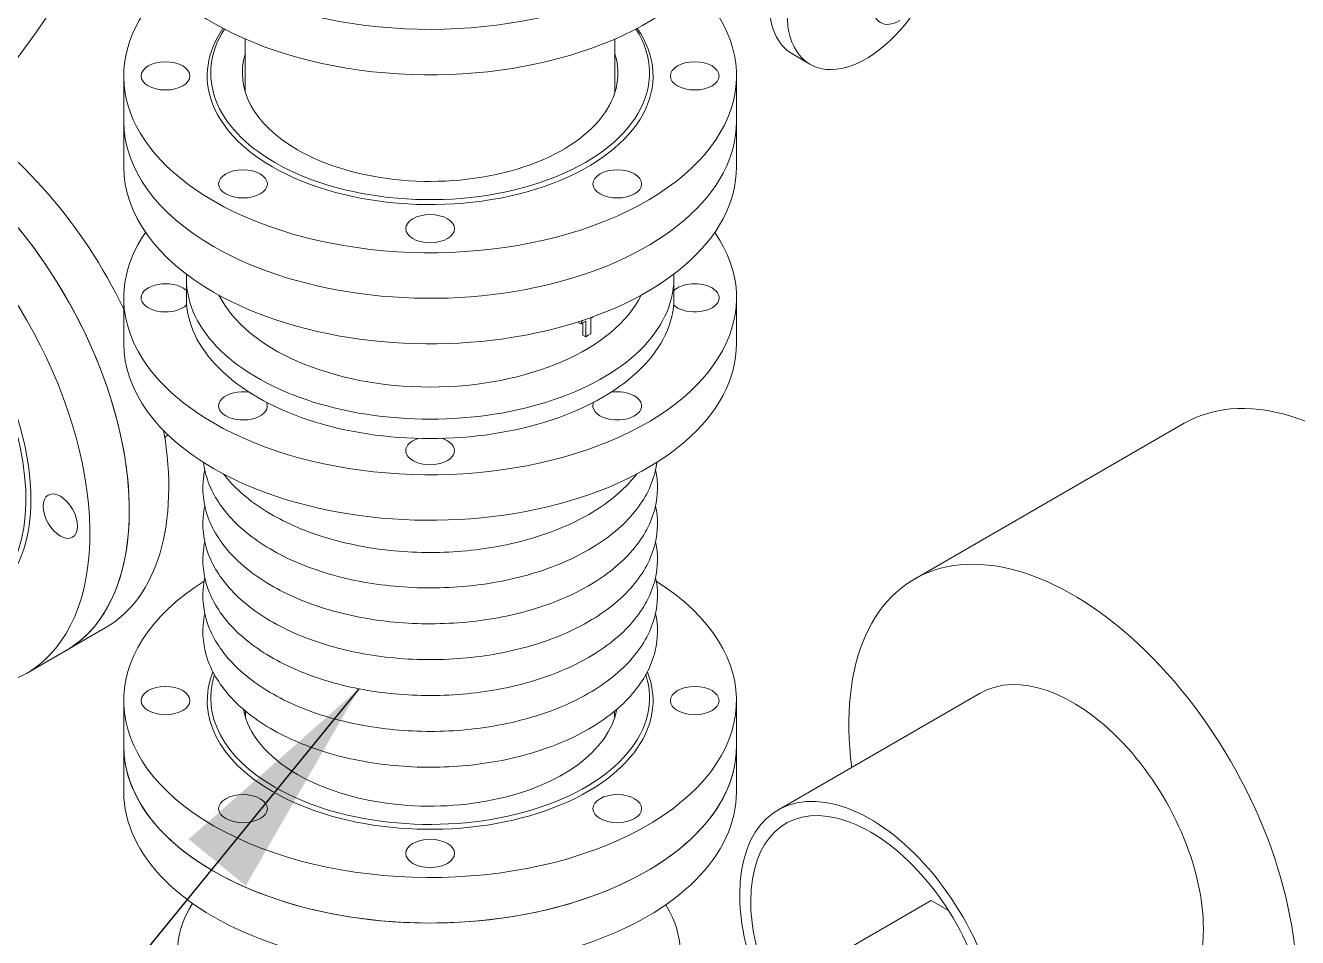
# Model space of a CAD drawing. Header units: millimetres. Extents: x -312439 to 477422, y -331570 to 212570.
# Drawn here: x 346092 to 346801, y 137678 to 138187 of the extents above; entities that cross this region are included whole.
import ezdxf

# ---------------------------------------------------------------- set-up
doc = ezdxf.new("R2010")
doc.units = ezdxf.units.MM
doc.layers.add('TEXTO FORMATO', color=4, linetype='Continuous')
doc.styles.add('ROMAND', font='ROMAND.SHX')
doc.dimstyles.new('1-50 (MILIMETRO)', dxfattribs={"dimscale": 0, "dimtxt": 125, "dimasz": 125, "dimexe": 100, "dimexo": 100, "dimgap": 50, "dimtad": 0, "dimdec": 0, "dimzin": 0, "dimdsep": 46, "dimtxsty": 'ROMAND', "dimcen": -390, "dimclrd": 1, "dimclre": 1, "dimclrt": 3, "dimadec": 0, "dimazin": 0, "dimtfac": 1, "dimtdec": 0, "dimtix": 1, "dimtmove": 2, "dimatfit": 2, "dimfxl": 1, "dimtvp": 1, "dimtolj": 1, "dimtzin": 0, "dimarcsym": 0})

msp = doc.modelspace()

# ---------------------------------------------------------------- linework, layer by layer
at = {"color": 5, "linetype": 'Continuous', "lineweight": 0, "extrusion": (4.44089e-16, 0.816497, 0.57735)}
for p, q in [((346214.531, 138149.801), (346214.531, 138179.429)), ((346420.656, 138149.801), (346420.656, 138179.429)), ((346738.133, 137965.151), (346587.669, 137878.28)), ((346624.411, 137814.64), (346511.576, 137749.495))]:
    msp.add_line(p, q, dxfattribs=at)
at = {"color": 4, "linetype": 'Continuous', "lineweight": 0, "extrusion": (4.44089e-16, 0.816497, 0.57735)}
for p, q in [((346519.357, 138171.306), (346529.37, 138165.423)), ((346146.742, 138108.103), (346146.742, 138158.903)), ((346488.445, 138108.103), (346488.445, 138158.903)), ((346181.647, 138045.916), (346181.647, 138035.103)), ((346453.54, 138045.916), (346453.54, 138035.103)), ((346146.742, 138035.103), (346146.742, 138009.703)), ((346488.445, 138035.103), (346488.445, 138009.703)), ((346401.545, 138020.619), (346399.943, 138021.544)), ((346402.759, 138021.266), (346402.759, 138014.371)), ((346404.359, 138013.447), (346404.359, 138022.145)), ((346407.208, 138023.79), (346407.208, 138015.093)), ((346404.359, 138013.447), (346402.759, 138014.371)), ((346136.444, 137851.048), (346092.45, 137825.648)), ((346146.742, 137810.503), (346146.742, 137759.703)), ((346488.445, 137810.503), (346488.445, 137759.703)), ((346214.715, 137800.828), (346214.715, 137804.577)), ((346420.472, 137800.828), (346420.472, 137804.577)), ((346597.08, 137699.032), (346514.531, 137651.372)), ((346606.616, 137693.527), (346597.08, 137699.032))]:
    msp.add_line(p, q, dxfattribs=at)
at = {"color": 4, "linetype": 'Continuous', "lineweight": 0}
for centre, major_axis, ratio, start_param, end_param in [((346317.593, 138283.503), (170.852, 0), 0.5773503, 2.833735, 5.6302998), ((346317.593, 138258.103), (-170.852, 0), 0.5773503, 0, 2.6758126), ((346579.474, 138207.204), (10.717, 18.562), 0.5773503, 0.7853982, 3.9269908), ((346317.593, 138158.903), (-170.852, 0), 0.5773503, 5.7563139, 7.0685835), ((346317.593, 138158.903), (-170.852, 0), 0.5773503, 0.7853982, 3.668464), ((346550.376, 138224.105), (-31.02, -52.799), 0.5823607, 5.5021835, 6.2831853), ((346560.39, 138218.222), (-31.02, -52.799), 0.5823607, 5.5021835, 7.7405636), ((346317.593, 138158.903), (-124.312, 0), 0.5773503, 5.9047016, 7.0685835), ((346317.593, 138160.503), (122.352, 0), 0.5773503, 2.7871538, 3.9269908), ((346317.593, 138158.903), (-124.312, 0), 0.5773503, 0.7853982, 3.5200763), ((346317.593, 138160.503), (122.352, 0), 0.5773503, 3.9269908, 6.6376241), ((346029.021, 137986.31), (85.426, -147.962), 0.5773503, 0, 3.1415927), ((346007.024, 137973.61), (-85.426, 147.962), 0.5773503, 2.4008806, 7.0238973), ((346051.018, 137999.01), (-85.426, 147.962), 0.5773503, 4.5831493, 5.4977871), ((346317.593, 138133.503), (-170.852, 0), 0.5773503, 0, 0.7853982), ((346317.593, 138133.503), (170.852, 0), 0.5773503, 3.1415927, 3.9269908), ((346317.593, 138133.503), (-170.852, 0), 0.5773503, 0.7853982, 3.1415927), ((346317.593, 138133.503), (170.852, 0), 0.5773503, 3.9269908, 6.2831853), ((346029.021, 137986.31), (-85.426, 147.962), 0.5773503, 3.1415927, 5.4977871), ((346317.593, 138108.103), (170.852, 0), 0.5773503, 3.1415927, 3.9269908), ((346317.593, 138108.103), (170.852, 0), 0.5773503, 3.9269908, 6.2831853), ((346007.024, 137973.61), (-62.156, 107.657), 0.5773503, 2.9155137, 6.5092642), ((346005.639, 137972.81), (61.176, -105.96), 0.5773503, 6.0996813, 9.608282), ((346981.488, 138020.703), (-170.852, 0), 0.5773503, 5.5272038, 7.067893), ((346317.593, 138035.103), (170.852, 0), 0.5773503, 2.7625544, 3.9269908), ((346317.593, 138035.103), (170.852, 0), 0.5773503, 3.9269908, 6.6622236), ((346317.593, 138045.916), (-135.947, 0), 0.5773503, 6.2526983, 9.455265), ((346170.012, 138035.103), (13.595, 0), 0.5773503, 0.7853982, 5.7639057), ((346170.012, 138035.103), (13.595, 0), 0.5773503, 0.543593, 0.7853982), ((346465.175, 138035.103), (13.595, 0), 0.5773503, 3.6608723, 7.0685835), ((346465.175, 138035.103), (13.595, 0), 0.5773503, 0.7853982, 2.5979996), ((346317.593, 138035.103), (-135.947, 0), 0.5773503, 0, 3.1415927), ((346317.593, 138056.075), (-122.474, 0), 0.5773503, 0.2785726, 2.8630201), ((346317.593, 138080.171), (82.062, 183.423), 0.4956684, 4.6132657, 4.6141462), ((346316.899, 138080.572), (84.235, 188.281), 0.4956684, 4.6145045, 4.6247609), ((346316.899, 138074.285), (125.718, 0), 0.5773503, 5.451052, 5.481758), ((346316.899, 138074.285), (125.718, 0), 0.5773503, 5.5138163, 5.529246), ((346316.899, 138065.588), (125.718, 0), 0.5773503, 5.481758, 5.5138163), ((346317.593, 138009.703), (-170.852, 0), 0.5773503, 0, 0.7853982), ((346317.593, 138009.703), (-170.852, 0), 0.5773503, 0.7853982, 3.1415927), ((346213.237, 137974.853), (13.595, 0), 0.5773503, 1.3046778, 6.5493038), ((346421.949, 137974.853), (13.595, 0), 0.5773503, 0.7853982, 1.8369149), ((346421.949, 137974.853), (13.595, 0), 0.5773503, 2.8754741, 7.0685835), ((346051.018, 137999.01), (-85.426, 147.962), 0.5773503, 3.1415927, 4.1447373), ((346317.593, 137949.896), (13.595, 0), 0.5773503, 2.090076, 7.0685835), ((346317.593, 137949.896), (13.595, 0), 0.5773503, 0.7853982, 1.0515167), ((346317.593, 137810.503), (-170.852, 0), 0.5773503, 5.5424733, 7.0685835), ((346317.593, 137810.503), (-170.852, 0), 0.5773503, 0.7853982, 3.8823047), ((346317.593, 137810.503), (-124.312, 0), 0.5773503, 6.0571064, 7.0685835), ((346317.593, 137812.103), (122.352, 0), 0.5773503, 2.9580887, 3.9269908), ((346317.593, 137810.503), (-124.312, 0), 0.5773503, 0.7853982, 3.3676716), ((346317.593, 137812.103), (122.352, 0), 0.5773503, 3.9269908, 6.4666893), ((346317.593, 137812.103), (104.716, 0), 0.5773503, 3.2490788, 3.9269908), ((346317.593, 137812.103), (104.716, 0), 0.5773503, 3.9269908, 6.1756992), ((346317.593, 137785.103), (170.852, 0), 0.5773503, 3.1415927, 3.9269908), ((346317.593, 137785.103), (-170.852, 0), 0.5773503, 0, 3.1415927), ((346317.593, 137785.103), (170.852, 0), 0.5773503, 3.9269908, 6.2831853), ((346317.593, 137759.703), (-170.852, 0), 0.5773503, 0, 3.1415927), ((346316.857, 137669.628), (-140.233, 0), 0.5773503, 5.9330427, 7.0685835), ((346316.857, 137669.628), (-140.233, 0), 0.5773503, 0.7853982, 3.4822988)]:
    msp.add_ellipse(centre, major_axis=major_axis, ratio=ratio, start_param=start_param, end_param=end_param, dxfattribs=at)
at = {"color": 5, "linetype": 'Continuous', "lineweight": 0}
for centre, major_axis, start_param, end_param in [((346317.593, 138160.503), (104.716, 0), 2.9636533, 3.9269908), ((346317.593, 138160.503), (104.716, 0), 3.9269908, 6.4611246), ((346826.407, 137812.256), (88.273, -152.894), 0.7853982, 3.1415927), ((346675.943, 137725.386), (88.273, -152.894), 0.7853982, 4.0890285), ((346675.943, 137725.386), (51.531, -89.255), 0.7853982, 3.1415927), ((346563.108, 137660.24), (-51.531, 89.255), 1.8524677, 7.0685835), ((346563.108, 137660.24), (-47.177, 81.713), 1.9104997, 7.0685835), ((346563.108, 137660.24), (-51.531, 89.255), 0.7853982, 1.2395132), ((346563.108, 137660.24), (-47.177, 81.713), 0.7853982, 1.2850861), ((346675.943, 137725.386), (51.531, -89.255), 0, 0.7853982)]:
    msp.add_ellipse(centre, major_axis=major_axis, ratio=0.5773503, start_param=start_param, end_param=end_param, dxfattribs=at)
at = {"color": 4, "linetype": 'Continuous', "lineweight": 0}
for centre, major_axis in [((346170.012, 138158.903), (-13.595, 0)), ((346465.175, 138158.903), (-13.595, 0)), ((346213.237, 138098.653), (-13.595, 0)), ((346421.949, 138098.653), (-13.595, 0)), ((346317.593, 138073.696), (-13.595, 0)), ((346111.38, 137913.36), (-6.797, 11.773)), ((346170.012, 137810.503), (-13.595, 0)), ((346465.175, 137810.503), (-13.595, 0)), ((346213.237, 137750.253), (-13.595, 0)), ((346421.949, 137750.253), (-13.595, 0)), ((346317.593, 137725.296), (-13.595, 0))]:
    msp.add_ellipse(centre, major_axis=major_axis, ratio=0.5773503, dxfattribs=at)
at = {"color": 5, "linetype": 'Continuous', "lineweight": 0}
msp.add_open_spline([(346146.742, 138275.454), (346139.184, 138255.524), (346129.653, 138235.348), (346107.235, 138196.163), (346094.266, 138177.205), (346073.042, 138151.004), (346065.389, 138142.397), (346057.653, 138134.469)], degree=3, knots=[0.51096332, 0.51096332, 0.51096332, 0.51096332, 0.77855804, 0.77855804, 1.053397, 1.053397, 1.20100199, 1.20100199, 1.20100199, 1.20100199], dxfattribs=at)
msp.add_open_spline([(346171.341, 137958.71), (346170.762, 137958.212), (346170.181, 137957.716), (346169.6, 137957.221)], degree=3, dxfattribs=at)
at = {"color": 4, "linetype": 'Continuous', "lineweight": 0}
for points, knots in [([(346191.186, 137943.341), (346191.65, 137939.635), (346192.561, 137935.962), (346196.783, 137924.601), (346201.653, 137917.258), (346215.041, 137903.551), (346223.793, 137897.271), (346244.202, 137886.632), (346255.909, 137882.309), (346280.957, 137876.09), (346294.288, 137874.188), (346321.25, 137872.955), (346334.876, 137873.617), (346361.12, 137877.44), (346373.734, 137880.602), (346392.653, 137887.661), (346399.62, 137890.906), (346405.965, 137894.569)], [3.9991695, 3.9991695, 3.9991695, 3.9991695, 4.1383608, 4.1383608, 4.4404377, 4.4404377, 4.7634053, 4.7634053, 5.0916471, 5.0916471, 5.4187443, 5.4187443, 5.7449425, 5.7449425, 6.0714643, 6.0714643, 6.2831853, 6.2831853, 6.2831853, 6.2831853]), ([(346405.965, 137894.569), (346415.799, 137900.247), (346424.139, 137906.931), (346436.721, 137921.695), (346441.053, 137929.764), (346443.472, 137939.897), (346443.785, 137941.615), (346444.001, 137943.341)], [0, 0, 0, 0, 0.32816351, 0.32816351, 0.64841186, 0.64841186, 0.71321951, 0.71321951, 0.71321951, 0.71321951]), ([(346191.908, 137939.125), (346191.665, 137938.007), (346191.461, 137936.883), (346190.175, 137927.934), (346191.078, 137919.952), (346196.783, 137904.601), (346201.653, 137897.258), (346215.041, 137883.551), (346223.793, 137877.271), (346244.202, 137866.632), (346255.909, 137862.309), (346280.957, 137856.09), (346294.288, 137854.188), (346321.25, 137852.955), (346334.876, 137853.617), (346361.12, 137857.44), (346373.734, 137860.602), (346392.653, 137867.661), (346399.62, 137870.906), (346405.965, 137874.569)], [3.80182, 3.80182, 3.80182, 3.80182, 3.8442096, 3.8442096, 4.1383608, 4.1383608, 4.4404377, 4.4404377, 4.7634053, 4.7634053, 5.0916471, 5.0916471, 5.4187443, 5.4187443, 5.7449425, 5.7449425, 6.0714643, 6.0714643, 6.2831853, 6.2831853, 6.2831853, 6.2831853]), ([(346202.412, 137936.847), (346204.1, 137934.659), (346205.952, 137932.533), (346214.879, 137923.373), (346223.634, 137917.079), (346244.057, 137906.414), (346255.775, 137902.078), (346280.849, 137895.84), (346294.194, 137893.931), (346321.187, 137892.688), (346334.829, 137893.347), (346361.107, 137897.168), (346373.737, 137900.331), (346392.693, 137907.398), (346399.677, 137910.651), (346406.038, 137914.323)], [4.3458548, 4.3458548, 4.3458548, 4.3458548, 4.4394999, 4.4394999, 4.7624737, 4.7624737, 5.090903, 5.090903, 5.4181693, 5.4181693, 5.7445137, 5.7445137, 6.0711873, 6.0711873, 6.2831853, 6.2831853, 6.2831853, 6.2831853]), ([(346405.965, 137874.569), (346415.799, 137880.247), (346424.139, 137886.931), (346436.721, 137901.695), (346441.053, 137909.764), (346444.712, 137925.09), (346444.786, 137932.208), (346443.278, 137939.125)], [0, 0, 0, 0, 0.32816351, 0.32816351, 0.64841186, 0.64841186, 0.91056897, 0.91056897, 0.91056897, 0.91056897]), ([(346406.038, 137914.323), (346415.889, 137920.011), (346424.247, 137926.709), (346431.371, 137935.073), (346432.086, 137935.955), (346432.774, 137936.847)], [0, 0, 0, 0, 0.32834736, 0.32834736, 0.36653417, 0.36653417, 0.36653417, 0.36653417]), ([(346191.908, 137919.125), (346191.665, 137918.007), (346191.461, 137916.883), (346190.175, 137907.934), (346191.078, 137899.952), (346196.783, 137884.601), (346201.653, 137877.258), (346215.041, 137863.551), (346223.793, 137857.271), (346244.202, 137846.632), (346255.909, 137842.309), (346280.957, 137836.09), (346294.288, 137834.188), (346321.25, 137832.955), (346334.876, 137833.617), (346361.12, 137837.44), (346373.734, 137840.602), (346392.653, 137847.661), (346399.62, 137850.906), (346405.965, 137854.569)], [3.80182, 3.80182, 3.80182, 3.80182, 3.8442096, 3.8442096, 4.1383608, 4.1383608, 4.4404377, 4.4404377, 4.7634053, 4.7634053, 5.0916471, 5.0916471, 5.4187443, 5.4187443, 5.7449425, 5.7449425, 6.0714643, 6.0714643, 6.2831853, 6.2831853, 6.2831853, 6.2831853]), ([(346405.965, 137854.569), (346415.799, 137860.247), (346424.139, 137866.931), (346436.721, 137881.695), (346441.053, 137889.764), (346444.712, 137905.09), (346444.786, 137912.208), (346443.278, 137919.125)], [0, 0, 0, 0, 0.32816351, 0.32816351, 0.64841186, 0.64841186, 0.91056897, 0.91056897, 0.91056897, 0.91056897]), ([(346191.908, 137899.125), (346191.665, 137898.007), (346191.461, 137896.883), (346190.175, 137887.934), (346191.078, 137879.952), (346196.783, 137864.601), (346201.653, 137857.258), (346215.041, 137843.551), (346223.793, 137837.271), (346244.202, 137826.632), (346255.909, 137822.309), (346280.957, 137816.09), (346294.288, 137814.188), (346321.25, 137812.955), (346334.876, 137813.617), (346361.12, 137817.44), (346373.734, 137820.602), (346392.653, 137827.661), (346399.62, 137830.906), (346405.965, 137834.569)], [3.80182, 3.80182, 3.80182, 3.80182, 3.8442096, 3.8442096, 4.1383608, 4.1383608, 4.4404377, 4.4404377, 4.7634053, 4.7634053, 5.0916471, 5.0916471, 5.4187443, 5.4187443, 5.7449425, 5.7449425, 6.0714643, 6.0714643, 6.2831853, 6.2831853, 6.2831853, 6.2831853]), ([(346405.965, 137834.569), (346415.799, 137840.247), (346424.139, 137846.931), (346436.721, 137861.695), (346441.053, 137869.764), (346444.712, 137885.09), (346444.786, 137892.208), (346443.278, 137899.125)], [0, 0, 0, 0, 0.32816351, 0.32816351, 0.64841186, 0.64841186, 0.91056897, 0.91056897, 0.91056897, 0.91056897]), ([(346191.908, 137879.125), (346191.665, 137878.007), (346191.461, 137876.883), (346190.175, 137867.934), (346191.078, 137859.952), (346196.783, 137844.601), (346201.653, 137837.258), (346215.041, 137823.551), (346223.793, 137817.271), (346244.202, 137806.632), (346255.909, 137802.309), (346280.957, 137796.09), (346294.288, 137794.188), (346321.25, 137792.955), (346334.876, 137793.617), (346361.12, 137797.44), (346373.734, 137800.602), (346392.653, 137807.661), (346399.62, 137810.906), (346405.965, 137814.569)], [3.80182, 3.80182, 3.80182, 3.80182, 3.8442096, 3.8442096, 4.1383608, 4.1383608, 4.4404377, 4.4404377, 4.7634053, 4.7634053, 5.0916471, 5.0916471, 5.4187443, 5.4187443, 5.7449425, 5.7449425, 6.0714643, 6.0714643, 6.2831853, 6.2831853, 6.2831853, 6.2831853]), ([(346405.965, 137814.569), (346415.799, 137820.247), (346424.139, 137826.931), (346436.721, 137841.695), (346441.053, 137849.764), (346444.712, 137865.09), (346444.786, 137872.208), (346443.278, 137879.125)], [0, 0, 0, 0, 0.32816351, 0.32816351, 0.64841186, 0.64841186, 0.91056897, 0.91056897, 0.91056897, 0.91056897]), ([(346191.908, 137859.125), (346191.665, 137858.007), (346191.461, 137856.883), (346190.175, 137847.934), (346191.078, 137839.952), (346196.783, 137824.601), (346201.653, 137817.258), (346215.041, 137803.551), (346223.793, 137797.271), (346244.202, 137786.632), (346255.909, 137782.309), (346280.957, 137776.09), (346294.288, 137774.188), (346321.25, 137772.955), (346334.876, 137773.617), (346361.12, 137777.44), (346373.734, 137780.602), (346392.653, 137787.661), (346399.62, 137790.906), (346405.965, 137794.569)], [3.80182, 3.80182, 3.80182, 3.80182, 3.8442096, 3.8442096, 4.1383608, 4.1383608, 4.4404377, 4.4404377, 4.7634053, 4.7634053, 5.0916471, 5.0916471, 5.4187443, 5.4187443, 5.7449425, 5.7449425, 6.0714643, 6.0714643, 6.2831853, 6.2831853, 6.2831853, 6.2831853]), ([(346405.965, 137794.569), (346415.799, 137800.247), (346424.139, 137806.931), (346436.721, 137821.695), (346441.053, 137829.764), (346444.712, 137845.09), (346444.786, 137852.208), (346443.278, 137859.125)], [0, 0, 0, 0, 0.32816351, 0.32816351, 0.64841186, 0.64841186, 0.91056897, 0.91056897, 0.91056897, 0.91056897])]:
    msp.add_open_spline(points, degree=3, knots=knots, dxfattribs=at)
at = {"layer": 'TEXTO FORMATO', "color": 1}
msp.add_circle((345932.931, 138323.965), 167.835, dxfattribs=at)

# ---------------------------------------------------------------- leaders
at = {"layer": 'TEXTO FORMATO'}
msp.add_leader([(346277.848, 137817.117), (345792.663, 137221.996), (345747.33, 137221.996)], dimstyle='1-50 (MILIMETRO)', override={"dimscale": 1}, dxfattribs=at)

doc.saveas('drawing.dxf')
